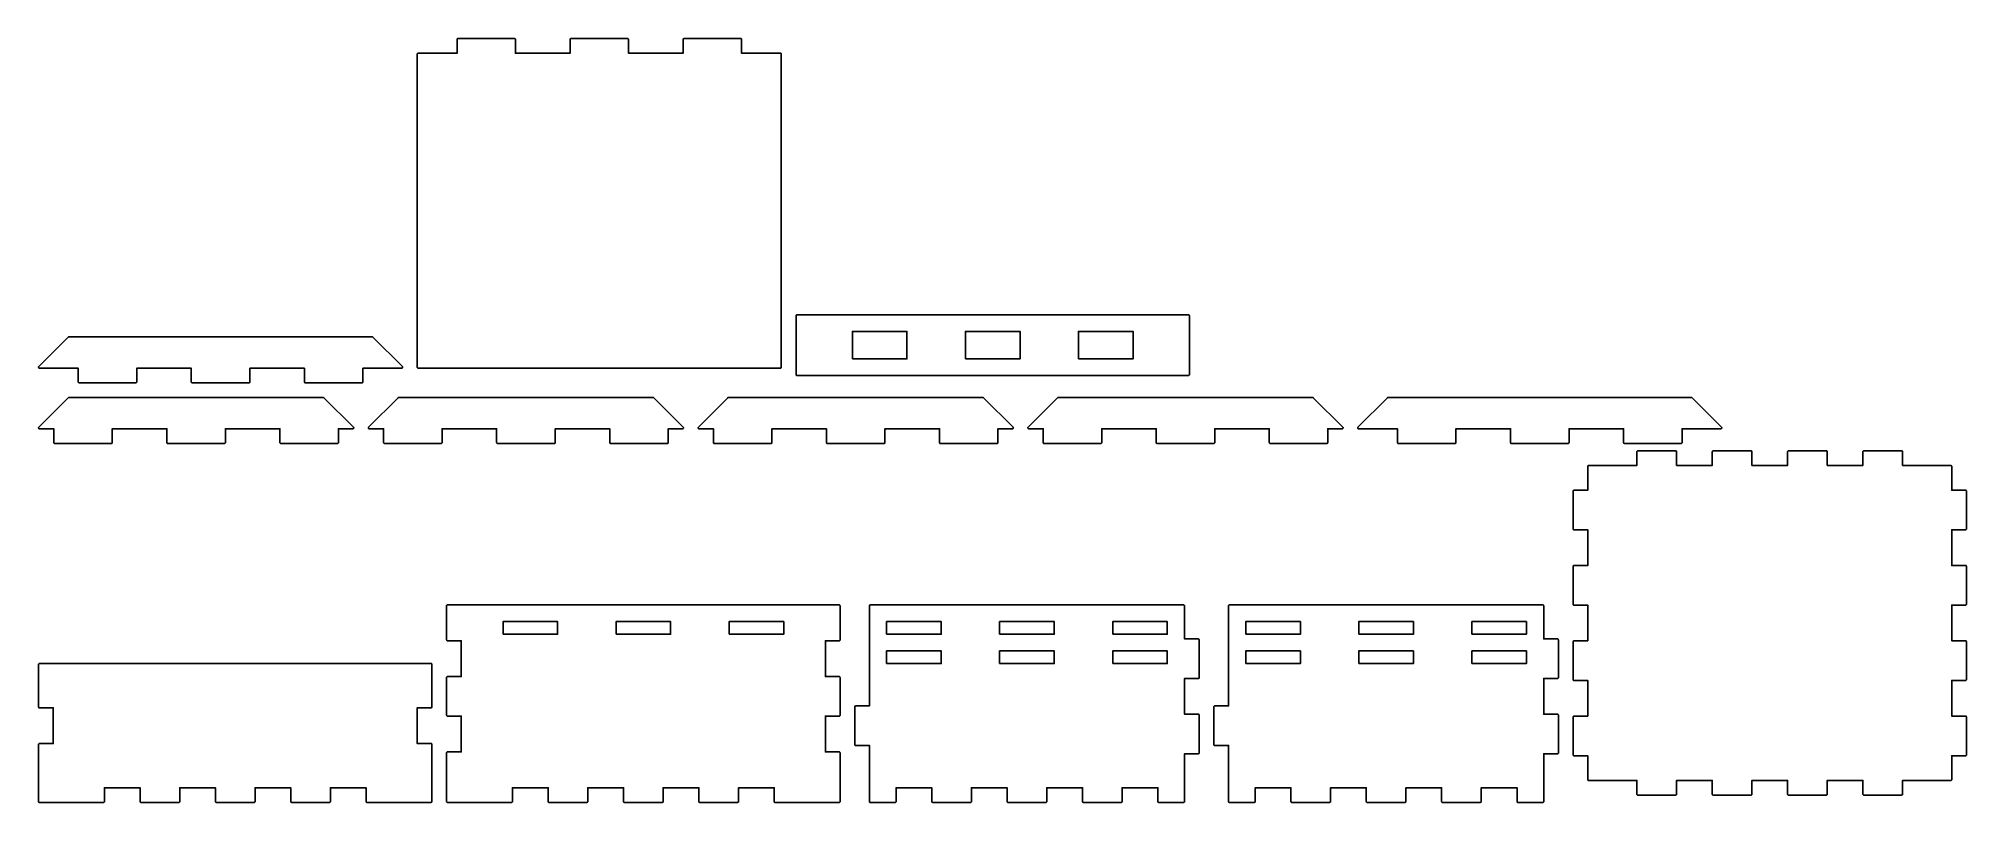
# Model space of a CAD drawing. Header units: millimetres. Extents: x 0 to 394, y -2 to 155.
import ezdxf

# ---------------------------------------------------------------- set-up
doc = ezdxf.new("R2010")
doc.units = ezdxf.units.MM

msp = doc.modelspace()

# ---------------------------------------------------------------- linework, layer by layer
at = {"color": 250}
for points in [[(151.65, 87.31), (151.67, 87.31), (151.7, 87.33), (151.74, 87.35), (151.75, 87.37), (151.77, 87.39), (151.78, 87.42), (151.8, 87.46), (151.8, 151.53), (151.79, 151.55), (151.79, 151.57), (151.77, 151.6), (151.75, 151.64), (151.73, 151.65), (151.71, 151.67), (151.68, 151.68), (151.64, 151.7), (143.68, 151.7), (143.68, 154.53), (143.67, 154.55), (143.67, 154.57), (143.65, 154.6), (143.63, 154.64), (143.61, 154.65), (143.59, 154.67), (143.56, 154.68), (143.52, 154.7), (131.9, 154.7), (131.88, 154.69), (131.86, 154.69), (131.83, 154.67), (131.79, 154.65), (131.78, 154.63), (131.76, 154.61), (131.75, 154.58), (131.73, 154.54), (131.73, 151.7), (120.58, 151.7), (120.58, 154.53), (120.57, 154.55), (120.57, 154.57), (120.55, 154.6), (120.53, 154.64), (120.51, 154.65), (120.49, 154.67), (120.46, 154.68), (120.42, 154.7), (108.79, 154.7), (108.77, 154.69), (108.75, 154.69), (108.72, 154.67), (108.68, 154.65), (108.67, 154.63), (108.65, 154.61), (108.64, 154.58), (108.62, 154.54), (108.62, 151.7), (97.47, 151.7), (97.47, 154.53), (97.46, 154.55), (97.46, 154.57), (97.44, 154.6), (97.42, 154.64), (97.4, 154.65), (97.38, 154.67), (97.35, 154.68), (97.31, 154.7), (85.69, 154.7), (85.67, 154.69), (85.65, 154.69), (85.62, 154.67), (85.58, 154.65), (85.57, 154.63), (85.55, 154.61), (85.54, 154.58), (85.52, 154.54), (85.52, 151.7), (77.57, 151.7), (77.55, 151.69), (77.53, 151.69), (77.5, 151.67), (77.46, 151.65), (77.45, 151.63), (77.43, 151.61), (77.42, 151.58), (77.4, 151.54), (77.4, 87.47), (77.41, 87.45), (77.41, 87.43), (77.43, 87.4), (77.45, 87.36), (77.47, 87.35), (77.49, 87.33), (77.52, 87.32), (77.56, 87.3), (151.63, 87.3), (151.65, 87.31)], [(235.05, 85.81), (235.07, 85.81), (235.1, 85.83), (235.14, 85.85), (235.15, 85.87), (235.17, 85.89), (235.18, 85.92), (235.2, 85.96), (235.2, 98.03), (235.19, 98.05), (235.19, 98.07), (235.17, 98.1), (235.15, 98.14), (235.13, 98.15), (235.11, 98.17), (235.08, 98.18), (235.04, 98.2), (154.97, 98.2), (154.95, 98.19), (154.93, 98.19), (154.9, 98.17), (154.86, 98.15), (154.85, 98.13), (154.83, 98.11), (154.82, 98.08), (154.8, 98.04), (154.8, 85.97), (154.81, 85.95), (154.81, 85.93), (154.83, 85.9), (154.85, 85.86), (154.87, 85.85), (154.89, 85.83), (154.92, 85.82), (154.96, 85.8), (235.03, 85.8), (235.05, 85.81)], [(166.32, 89.2), (166.32, 94.8), (177.47, 94.8), (177.47, 89.2), (166.32, 89.2)], [(189.42, 89.2), (189.42, 94.8), (200.58, 94.8), (200.58, 89.2), (189.42, 89.2)], [(212.53, 89.2), (212.53, 94.8), (223.68, 94.8), (223.68, 89.2), (212.53, 89.2)], [(19.92, 84.31), (19.94, 84.31), (19.97, 84.33), (20.01, 84.35), (20.02, 84.37), (20.04, 84.39), (20.05, 84.42), (20.07, 84.46), (20.07, 87.3), (31.22, 87.3), (31.22, 84.47), (31.23, 84.45), (31.23, 84.43), (31.25, 84.4), (31.27, 84.36), (31.29, 84.35), (31.31, 84.33), (31.34, 84.32), (31.38, 84.3), (43.01, 84.3), (43.03, 84.31), (43.05, 84.31), (43.08, 84.33), (43.12, 84.35), (43.13, 84.37), (43.15, 84.39), (43.16, 84.42), (43.18, 84.46), (43.18, 87.3), (54.33, 87.3), (54.33, 84.47), (54.34, 84.45), (54.34, 84.43), (54.36, 84.4), (54.38, 84.36), (54.4, 84.35), (54.42, 84.33), (54.45, 84.32), (54.49, 84.3), (66.11, 84.3), (66.13, 84.31), (66.15, 84.31), (66.18, 84.33), (66.22, 84.35), (66.23, 84.37), (66.25, 84.39), (66.26, 84.42), (66.28, 84.46), (66.28, 87.3), (74.23, 87.3), (74.25, 87.31), (74.27, 87.31), (74.3, 87.33), (74.34, 87.35), (74.35, 87.37), (74.37, 87.39), (74.38, 87.42), (74.4, 87.46), (74.4, 87.54), (74.39, 87.56), (74.38, 87.59), (74.37, 87.61), (68.32, 93.66), (68.26, 93.69), (68.23, 93.7), (6.17, 93.7), (6.15, 93.69), (6.13, 93.69), (6.1, 93.67), (6.06, 93.65), (6.06, 93.64), (0.04, 87.62), (0.01, 87.56), (0, 87.53), (0, 87.48), (0.01, 87.46), (0.01, 87.43), (0.02, 87.41), (0.04, 87.39), (0.05, 87.37), (0.09, 87.33), (0.13, 87.31), (0.16, 87.3), (8.12, 87.3), (8.12, 84.47), (8.13, 84.45), (8.13, 84.43), (8.15, 84.4), (8.17, 84.36), (8.19, 84.35), (8.21, 84.33), (8.24, 84.32), (8.28, 84.3), (19.9, 84.3), (19.92, 84.31)], [(14.92, 71.91), (14.94, 71.91), (14.97, 71.93), (15.01, 71.95), (15.02, 71.97), (15.04, 71.99), (15.05, 72.02), (15.07, 72.06), (15.07, 74.9), (26.22, 74.9), (26.22, 72.07), (26.23, 72.05), (26.23, 72.03), (26.25, 72), (26.27, 71.96), (26.29, 71.95), (26.31, 71.93), (26.34, 71.92), (26.38, 71.9), (38.01, 71.9), (38.03, 71.91), (38.05, 71.91), (38.08, 71.93), (38.12, 71.95), (38.13, 71.97), (38.15, 71.99), (38.16, 72.02), (38.18, 72.06), (38.18, 74.9), (49.33, 74.9), (49.33, 72.07), (49.34, 72.05), (49.34, 72.03), (49.36, 72), (49.38, 71.96), (49.4, 71.95), (49.42, 71.93), (49.45, 71.92), (49.49, 71.9), (61.11, 71.9), (61.13, 71.91), (61.15, 71.91), (61.18, 71.93), (61.22, 71.95), (61.23, 71.97), (61.25, 71.99), (61.26, 72.02), (61.28, 72.06), (61.28, 74.9), (64.23, 74.9), (64.25, 74.91), (64.27, 74.91), (64.3, 74.93), (64.34, 74.95), (64.35, 74.97), (64.37, 74.99), (64.38, 75.02), (64.4, 75.06), (64.4, 75.14), (64.39, 75.16), (64.38, 75.19), (64.37, 75.21), (58.32, 81.26), (58.26, 81.29), (58.23, 81.3), (6.17, 81.3), (6.15, 81.29), (6.13, 81.29), (6.1, 81.27), (6.06, 81.25), (6.06, 81.24), (0.04, 75.22), (0.01, 75.16), (0, 75.13), (0, 75.08), (0.01, 75.06), (0.01, 75.03), (0.02, 75.01), (0.04, 74.99), (0.05, 74.97), (0.09, 74.93), (0.13, 74.91), (0.16, 74.9), (3.12, 74.9), (3.12, 72.07), (3.13, 72.05), (3.13, 72.03), (3.15, 72), (3.17, 71.96), (3.19, 71.95), (3.21, 71.93), (3.24, 71.92), (3.28, 71.9), (14.9, 71.9), (14.92, 71.91)], [(82.32, 71.91), (82.34, 71.91), (82.37, 71.93), (82.41, 71.95), (82.42, 71.97), (82.44, 71.99), (82.45, 72.02), (82.47, 72.06), (82.47, 74.9), (93.62, 74.9), (93.62, 72.07), (93.63, 72.05), (93.63, 72.03), (93.65, 72), (93.67, 71.96), (93.69, 71.95), (93.71, 71.93), (93.74, 71.92), (93.78, 71.9), (105.41, 71.9), (105.43, 71.91), (105.45, 71.91), (105.48, 71.93), (105.52, 71.95), (105.53, 71.97), (105.55, 71.99), (105.56, 72.02), (105.58, 72.06), (105.58, 74.9), (116.73, 74.9), (116.73, 72.07), (116.74, 72.05), (116.74, 72.03), (116.76, 72), (116.78, 71.96), (116.8, 71.95), (116.82, 71.93), (116.85, 71.92), (116.89, 71.9), (128.51, 71.9), (128.53, 71.91), (128.55, 71.91), (128.58, 71.93), (128.62, 71.95), (128.63, 71.97), (128.65, 71.99), (128.66, 72.02), (128.68, 72.06), (128.68, 74.9), (131.63, 74.9), (131.65, 74.91), (131.67, 74.91), (131.7, 74.93), (131.74, 74.95), (131.75, 74.97), (131.77, 74.99), (131.78, 75.02), (131.8, 75.06), (131.8, 75.14), (131.79, 75.16), (131.78, 75.19), (131.77, 75.21), (125.72, 81.26), (125.66, 81.29), (125.63, 81.3), (73.57, 81.3), (73.55, 81.29), (73.53, 81.29), (73.5, 81.27), (73.46, 81.25), (73.46, 81.24), (67.44, 75.22), (67.41, 75.16), (67.4, 75.13), (67.4, 75.08), (67.41, 75.06), (67.41, 75.03), (67.42, 75.01), (67.44, 74.99), (67.45, 74.97), (67.49, 74.93), (67.53, 74.91), (67.56, 74.9), (70.52, 74.9), (70.52, 72.07), (70.53, 72.05), (70.53, 72.03), (70.55, 72), (70.57, 71.96), (70.59, 71.95), (70.61, 71.93), (70.64, 71.92), (70.68, 71.9), (82.3, 71.9), (82.32, 71.91)], [(149.72, 71.91), (149.74, 71.91), (149.77, 71.93), (149.81, 71.95), (149.82, 71.97), (149.84, 71.99), (149.85, 72.02), (149.87, 72.06), (149.87, 74.9), (161.02, 74.9), (161.02, 72.07), (161.03, 72.05), (161.03, 72.03), (161.05, 72), (161.07, 71.96), (161.09, 71.95), (161.11, 71.93), (161.14, 71.92), (161.18, 71.9), (172.81, 71.9), (172.83, 71.91), (172.85, 71.91), (172.88, 71.93), (172.92, 71.95), (172.93, 71.97), (172.95, 71.99), (172.96, 72.02), (172.98, 72.06), (172.98, 74.9), (184.13, 74.9), (184.13, 72.07), (184.14, 72.05), (184.14, 72.03), (184.16, 72), (184.18, 71.96), (184.2, 71.95), (184.22, 71.93), (184.25, 71.92), (184.29, 71.9), (195.91, 71.9), (195.93, 71.91), (195.95, 71.91), (195.98, 71.93), (196.02, 71.95), (196.03, 71.97), (196.05, 71.99), (196.06, 72.02), (196.08, 72.06), (196.08, 74.9), (199.03, 74.9), (199.05, 74.91), (199.07, 74.91), (199.1, 74.93), (199.14, 74.95), (199.15, 74.97), (199.17, 74.99), (199.18, 75.02), (199.2, 75.06), (199.2, 75.14), (199.19, 75.16), (199.18, 75.19), (199.17, 75.21), (193.12, 81.26), (193.06, 81.29), (193.03, 81.3), (140.97, 81.3), (140.95, 81.29), (140.93, 81.29), (140.9, 81.27), (140.86, 81.25), (140.86, 81.24), (134.84, 75.22), (134.81, 75.16), (134.8, 75.13), (134.8, 75.08), (134.81, 75.06), (134.81, 75.03), (134.82, 75.01), (134.84, 74.99), (134.85, 74.97), (134.89, 74.93), (134.93, 74.91), (134.96, 74.9), (137.92, 74.9), (137.92, 72.07), (137.93, 72.05), (137.93, 72.03), (137.95, 72), (137.97, 71.96), (137.99, 71.95), (138.01, 71.93), (138.04, 71.92), (138.08, 71.9), (149.7, 71.9), (149.72, 71.91)], [(217.12, 71.91), (217.14, 71.91), (217.17, 71.93), (217.21, 71.95), (217.22, 71.97), (217.24, 71.99), (217.25, 72.02), (217.27, 72.06), (217.27, 74.9), (228.42, 74.9), (228.42, 72.07), (228.43, 72.05), (228.43, 72.03), (228.45, 72), (228.47, 71.96), (228.49, 71.95), (228.51, 71.93), (228.54, 71.92), (228.58, 71.9), (240.21, 71.9), (240.23, 71.91), (240.25, 71.91), (240.28, 71.93), (240.32, 71.95), (240.33, 71.97), (240.35, 71.99), (240.36, 72.02), (240.38, 72.06), (240.38, 74.9), (251.53, 74.9), (251.53, 72.07), (251.54, 72.05), (251.54, 72.03), (251.56, 72), (251.58, 71.96), (251.6, 71.95), (251.62, 71.93), (251.65, 71.92), (251.69, 71.9), (263.31, 71.9), (263.33, 71.91), (263.35, 71.91), (263.38, 71.93), (263.42, 71.95), (263.43, 71.97), (263.45, 71.99), (263.46, 72.02), (263.48, 72.06), (263.48, 74.9), (266.43, 74.9), (266.45, 74.91), (266.47, 74.91), (266.5, 74.93), (266.54, 74.95), (266.55, 74.97), (266.57, 74.99), (266.58, 75.02), (266.6, 75.06), (266.6, 75.14), (266.59, 75.16), (266.58, 75.19), (266.57, 75.21), (260.52, 81.26), (260.46, 81.29), (260.43, 81.3), (208.37, 81.3), (208.35, 81.29), (208.33, 81.29), (208.3, 81.27), (208.26, 81.25), (208.26, 81.24), (202.24, 75.22), (202.21, 75.16), (202.2, 75.13), (202.2, 75.08), (202.21, 75.06), (202.21, 75.03), (202.22, 75.01), (202.24, 74.99), (202.25, 74.97), (202.29, 74.93), (202.33, 74.91), (202.36, 74.9), (205.32, 74.9), (205.32, 72.07), (205.33, 72.05), (205.33, 72.03), (205.35, 72), (205.37, 71.96), (205.39, 71.95), (205.41, 71.93), (205.44, 71.92), (205.48, 71.9), (217.1, 71.9), (217.12, 71.91)], [(289.52, 71.91), (289.54, 71.91), (289.57, 71.93), (289.61, 71.95), (289.62, 71.97), (289.64, 71.99), (289.65, 72.02), (289.67, 72.06), (289.67, 74.9), (300.82, 74.9), (300.82, 72.07), (300.83, 72.05), (300.83, 72.03), (300.85, 72), (300.87, 71.96), (300.89, 71.95), (300.91, 71.93), (300.94, 71.92), (300.98, 71.9), (312.61, 71.9), (312.63, 71.91), (312.65, 71.91), (312.68, 71.93), (312.72, 71.95), (312.73, 71.97), (312.75, 71.99), (312.76, 72.02), (312.78, 72.06), (312.78, 74.9), (323.93, 74.9), (323.93, 72.07), (323.94, 72.05), (323.94, 72.03), (323.96, 72), (323.98, 71.96), (324, 71.95), (324.02, 71.93), (324.05, 71.92), (324.09, 71.9), (335.71, 71.9), (335.73, 71.91), (335.75, 71.91), (335.78, 71.93), (335.82, 71.95), (335.83, 71.97), (335.85, 71.99), (335.86, 72.02), (335.88, 72.06), (335.88, 74.9), (343.83, 74.9), (343.85, 74.91), (343.87, 74.91), (343.9, 74.93), (343.94, 74.95), (343.95, 74.97), (343.97, 74.99), (343.98, 75.02), (344, 75.06), (344, 75.14), (343.99, 75.16), (343.98, 75.19), (343.97, 75.21), (337.92, 81.26), (337.86, 81.29), (337.83, 81.3), (275.77, 81.3), (275.75, 81.29), (275.73, 81.29), (275.7, 81.27), (275.66, 81.25), (275.66, 81.24), (269.64, 75.22), (269.61, 75.16), (269.6, 75.13), (269.6, 75.08), (269.61, 75.06), (269.61, 75.03), (269.62, 75.01), (269.64, 74.99), (269.65, 74.97), (269.69, 74.93), (269.73, 74.91), (269.76, 74.9), (277.72, 74.9), (277.72, 72.07), (277.73, 72.05), (277.73, 72.03), (277.75, 72), (277.77, 71.96), (277.79, 71.95), (277.81, 71.93), (277.84, 71.92), (277.88, 71.9), (289.5, 71.9), (289.52, 71.91)], [(334.6, 0.01), (334.62, 0.01), (334.65, 0.03), (334.69, 0.05), (334.7, 0.07), (334.72, 0.09), (334.73, 0.12), (334.75, 0.16), (334.75, 3), (342.05, 3), (342.05, 0.17), (342.06, 0.15), (342.06, 0.13), (342.08, 0.1), (342.1, 0.06), (342.12, 0.05), (342.14, 0.03), (342.17, 0.02), (342.21, 0), (349.98, 0), (350, 0.01), (350.02, 0.01), (350.05, 0.03), (350.09, 0.05), (350.1, 0.07), (350.12, 0.09), (350.13, 0.12), (350.15, 0.16), (350.15, 3), (357.45, 3), (357.45, 0.17), (357.46, 0.15), (357.46, 0.13), (357.48, 0.1), (357.5, 0.06), (357.52, 0.05), (357.54, 0.03), (357.57, 0.02), (357.61, 0), (365.38, 0), (365.4, 0.01), (365.42, 0.01), (365.45, 0.03), (365.49, 0.05), (365.5, 0.07), (365.52, 0.09), (365.53, 0.12), (365.55, 0.16), (365.55, 3), (372.85, 3), (372.85, 0.17), (372.86, 0.15), (372.86, 0.13), (372.88, 0.1), (372.9, 0.06), (372.92, 0.05), (372.94, 0.03), (372.97, 0.02), (373.01, 0), (380.78, 0), (380.8, 0.01), (380.82, 0.01), (380.85, 0.03), (380.89, 0.05), (380.9, 0.07), (380.92, 0.09), (380.93, 0.12), (380.95, 0.16), (380.95, 3), (390.83, 3), (390.85, 3.01), (390.87, 3.01), (390.9, 3.03), (390.94, 3.05), (390.95, 3.07), (390.97, 3.09), (390.98, 3.12), (391, 3.16), (391, 8.05), (393.83, 8.05), (393.85, 8.06), (393.87, 8.06), (393.9, 8.08), (393.94, 8.1), (393.95, 8.12), (393.97, 8.14), (393.98, 8.17), (394, 8.21), (394, 15.98), (393.99, 16), (393.99, 16.02), (393.97, 16.05), (393.95, 16.09), (393.93, 16.1), (393.91, 16.12), (393.88, 16.13), (393.84, 16.15), (391, 16.15), (391, 23.45), (393.83, 23.45), (393.85, 23.46), (393.87, 23.46), (393.9, 23.48), (393.94, 23.5), (393.95, 23.52), (393.97, 23.54), (393.98, 23.57), (394, 23.61), (394, 31.38), (393.99, 31.4), (393.99, 31.42), (393.97, 31.45), (393.95, 31.49), (393.93, 31.5), (393.91, 31.52), (393.88, 31.53), (393.84, 31.55), (391, 31.55), (391, 38.85), (393.83, 38.85), (393.85, 38.86), (393.87, 38.86), (393.9, 38.88), (393.94, 38.9), (393.95, 38.92), (393.97, 38.94), (393.98, 38.97), (394, 39.01), (394, 46.78), (393.99, 46.8), (393.99, 46.82), (393.97, 46.85), (393.95, 46.89), (393.93, 46.9), (393.91, 46.92), (393.88, 46.93), (393.84, 46.95), (391, 46.95), (391, 54.25), (393.83, 54.25), (393.85, 54.26), (393.87, 54.26), (393.9, 54.28), (393.94, 54.3), (393.95, 54.32), (393.97, 54.34), (393.98, 54.37), (394, 54.41), (394, 62.18), (393.99, 62.2), (393.99, 62.22), (393.97, 62.25), (393.95, 62.29), (393.93, 62.3), (393.91, 62.32), (393.88, 62.33), (393.84, 62.35), (391, 62.35), (391, 67.23), (390.99, 67.25), (390.99, 67.27), (390.97, 67.3), (390.95, 67.34), (390.93, 67.35), (390.91, 67.37), (390.88, 67.38), (390.84, 67.4), (380.95, 67.4), (380.95, 70.23), (380.94, 70.25), (380.94, 70.27), (380.92, 70.3), (380.9, 70.34), (380.88, 70.35), (380.86, 70.37), (380.83, 70.38), (380.79, 70.4), (373.02, 70.4), (373, 70.39), (372.98, 70.39), (372.95, 70.37), (372.91, 70.35), (372.9, 70.33), (372.88, 70.31), (372.87, 70.28), (372.85, 70.24), (372.85, 67.4), (365.55, 67.4), (365.55, 70.23), (365.54, 70.25), (365.54, 70.27), (365.52, 70.3), (365.5, 70.34), (365.48, 70.35), (365.46, 70.37), (365.43, 70.38), (365.39, 70.4), (357.62, 70.4), (357.6, 70.39), (357.58, 70.39), (357.55, 70.37), (357.51, 70.35), (357.5, 70.33), (357.48, 70.31), (357.47, 70.28), (357.45, 70.24), (357.45, 67.4), (350.15, 67.4), (350.15, 70.23), (350.14, 70.25), (350.14, 70.27), (350.12, 70.3), (350.1, 70.34), (350.08, 70.35), (350.06, 70.37), (350.03, 70.38), (349.99, 70.4), (342.22, 70.4), (342.2, 70.39), (342.18, 70.39), (342.15, 70.37), (342.11, 70.35), (342.1, 70.33), (342.08, 70.31), (342.07, 70.28), (342.05, 70.24), (342.05, 67.4), (334.75, 67.4), (334.75, 70.23), (334.74, 70.25), (334.74, 70.27), (334.72, 70.3), (334.7, 70.34), (334.68, 70.35), (334.66, 70.37), (334.63, 70.38), (334.59, 70.4), (326.82, 70.4), (326.8, 70.39), (326.78, 70.39), (326.75, 70.37), (326.71, 70.35), (326.7, 70.33), (326.68, 70.31), (326.67, 70.28), (326.65, 70.24), (326.65, 67.4), (316.77, 67.4), (316.75, 67.39), (316.73, 67.39), (316.7, 67.37), (316.66, 67.35), (316.65, 67.33), (316.63, 67.31), (316.62, 67.28), (316.6, 67.24), (316.6, 62.35), (313.77, 62.35), (313.75, 62.34), (313.73, 62.34), (313.7, 62.32), (313.66, 62.3), (313.65, 62.28), (313.63, 62.26), (313.62, 62.23), (313.6, 62.19), (313.6, 54.42), (313.61, 54.4), (313.61, 54.38), (313.63, 54.35), (313.65, 54.31), (313.67, 54.3), (313.69, 54.28), (313.72, 54.27), (313.76, 54.25), (316.6, 54.25), (316.6, 46.95), (313.77, 46.95), (313.75, 46.94), (313.73, 46.94), (313.7, 46.92), (313.66, 46.9), (313.65, 46.88), (313.63, 46.86), (313.62, 46.83), (313.6, 46.79), (313.6, 39.02), (313.61, 39), (313.61, 38.98), (313.63, 38.95), (313.65, 38.91), (313.67, 38.9), (313.69, 38.88), (313.72, 38.87), (313.76, 38.85), (316.6, 38.85), (316.6, 31.55), (313.77, 31.55), (313.75, 31.54), (313.73, 31.54), (313.7, 31.52), (313.66, 31.5), (313.65, 31.48), (313.63, 31.46), (313.62, 31.43), (313.6, 31.39), (313.6, 23.62), (313.61, 23.6), (313.61, 23.58), (313.63, 23.55), (313.65, 23.51), (313.67, 23.5), (313.69, 23.48), (313.72, 23.47), (313.76, 23.45), (316.6, 23.45), (316.6, 16.15), (313.77, 16.15), (313.75, 16.14), (313.73, 16.14), (313.7, 16.12), (313.66, 16.1), (313.65, 16.08), (313.63, 16.06), (313.62, 16.03), (313.6, 15.99), (313.6, 8.22), (313.61, 8.2), (313.61, 8.18), (313.63, 8.15), (313.65, 8.11), (313.67, 8.1), (313.69, 8.08), (313.72, 8.07), (313.76, 8.05), (316.6, 8.05), (316.6, 3.17), (316.61, 3.15), (316.61, 3.13), (316.63, 3.1), (316.65, 3.06), (316.67, 3.05), (316.69, 3.03), (316.72, 3.02), (316.76, 3), (326.65, 3), (326.65, 0.17), (326.66, 0.15), (326.66, 0.13), (326.68, 0.1), (326.7, 0.06), (326.72, 0.05), (326.74, 0.03), (326.77, 0.02), (326.81, 0), (334.58, 0), (334.6, 0.01)], [(96.7, -1.49), (96.72, -1.49), (96.75, -1.47), (96.79, -1.45), (96.8, -1.43), (96.82, -1.41), (96.83, -1.38), (96.85, -1.34), (96.85, 1.5), (104.15, 1.5), (104.15, -1.33), (104.16, -1.35), (104.16, -1.37), (104.18, -1.4), (104.2, -1.44), (104.22, -1.45), (104.24, -1.47), (104.27, -1.48), (104.31, -1.5), (112.08, -1.5), (112.1, -1.49), (112.12, -1.49), (112.15, -1.47), (112.19, -1.45), (112.2, -1.43), (112.22, -1.41), (112.23, -1.38), (112.25, -1.34), (112.25, 1.5), (119.55, 1.5), (119.55, -1.33), (119.56, -1.35), (119.56, -1.37), (119.58, -1.4), (119.6, -1.44), (119.62, -1.45), (119.64, -1.47), (119.67, -1.48), (119.71, -1.5), (127.48, -1.5), (127.5, -1.49), (127.52, -1.49), (127.55, -1.47), (127.59, -1.45), (127.6, -1.43), (127.62, -1.41), (127.63, -1.38), (127.65, -1.34), (127.65, 1.5), (134.95, 1.5), (134.95, -1.33), (134.96, -1.35), (134.96, -1.37), (134.98, -1.4), (135, -1.44), (135.02, -1.45), (135.04, -1.47), (135.07, -1.48), (135.11, -1.5), (142.88, -1.5), (142.9, -1.49), (142.92, -1.49), (142.95, -1.47), (142.99, -1.45), (143, -1.43), (143.02, -1.41), (143.03, -1.38), (143.05, -1.34), (143.05, 1.5), (150.35, 1.5), (150.35, -1.33), (150.36, -1.35), (150.36, -1.37), (150.38, -1.4), (150.4, -1.44), (150.42, -1.45), (150.44, -1.47), (150.47, -1.48), (150.51, -1.5), (163.63, -1.5), (163.65, -1.49), (163.67, -1.49), (163.7, -1.47), (163.74, -1.45), (163.75, -1.43), (163.77, -1.41), (163.78, -1.38), (163.8, -1.34), (163.8, 8.68), (163.79, 8.7), (163.79, 8.72), (163.77, 8.75), (163.75, 8.79), (163.73, 8.8), (163.71, 8.82), (163.68, 8.83), (163.64, 8.85), (160.8, 8.85), (160.8, 16.15), (163.63, 16.15), (163.65, 16.16), (163.67, 16.16), (163.7, 16.18), (163.74, 16.2), (163.75, 16.22), (163.77, 16.24), (163.78, 16.27), (163.8, 16.31), (163.8, 24.08), (163.79, 24.1), (163.79, 24.12), (163.77, 24.15), (163.75, 24.19), (163.73, 24.2), (163.71, 24.22), (163.68, 24.23), (163.64, 24.25), (160.8, 24.25), (160.8, 31.55), (163.63, 31.55), (163.65, 31.56), (163.67, 31.56), (163.7, 31.58), (163.74, 31.6), (163.75, 31.62), (163.77, 31.64), (163.78, 31.67), (163.8, 31.71), (163.8, 38.73), (163.79, 38.75), (163.79, 38.77), (163.77, 38.8), (163.75, 38.84), (163.73, 38.85), (163.71, 38.87), (163.68, 38.88), (163.64, 38.9), (83.57, 38.9), (83.55, 38.89), (83.53, 38.89), (83.5, 38.87), (83.46, 38.85), (83.45, 38.83), (83.43, 38.81), (83.42, 38.78), (83.4, 38.74), (83.4, 31.72), (83.41, 31.7), (83.41, 31.68), (83.43, 31.65), (83.45, 31.61), (83.47, 31.6), (83.49, 31.58), (83.52, 31.57), (83.56, 31.55), (86.4, 31.55), (86.4, 24.25), (83.57, 24.25), (83.55, 24.24), (83.53, 24.24), (83.5, 24.22), (83.46, 24.2), (83.45, 24.18), (83.43, 24.16), (83.42, 24.13), (83.4, 24.09), (83.4, 16.32), (83.41, 16.3), (83.41, 16.28), (83.43, 16.25), (83.45, 16.21), (83.47, 16.2), (83.49, 16.18), (83.52, 16.17), (83.56, 16.15), (86.4, 16.15), (86.4, 8.85), (83.57, 8.85), (83.55, 8.84), (83.53, 8.84), (83.5, 8.82), (83.46, 8.8), (83.45, 8.78), (83.43, 8.76), (83.42, 8.73), (83.4, 8.69), (83.4, -1.33), (83.41, -1.35), (83.41, -1.37), (83.43, -1.4), (83.45, -1.44), (83.47, -1.45), (83.49, -1.47), (83.52, -1.48), (83.56, -1.5), (96.68, -1.5), (96.7, -1.49)], [(94.92, 32.9), (94.92, 35.5), (106.07, 35.5), (106.07, 32.9), (94.92, 32.9)], [(118.02, 32.9), (118.02, 35.5), (129.18, 35.5), (129.18, 32.9), (118.02, 32.9)], [(141.13, 32.9), (141.13, 35.5), (152.28, 35.5), (152.28, 32.9), (141.13, 32.9)], [(175.1, -1.49), (175.12, -1.49), (175.15, -1.47), (175.19, -1.45), (175.2, -1.43), (175.22, -1.41), (175.23, -1.38), (175.25, -1.34), (175.25, 1.5), (182.55, 1.5), (182.55, -1.33), (182.56, -1.35), (182.56, -1.37), (182.58, -1.4), (182.6, -1.44), (182.62, -1.45), (182.64, -1.47), (182.67, -1.48), (182.71, -1.5), (190.48, -1.5), (190.5, -1.49), (190.52, -1.49), (190.55, -1.47), (190.59, -1.45), (190.6, -1.43), (190.62, -1.41), (190.63, -1.38), (190.65, -1.34), (190.65, 1.5), (197.95, 1.5), (197.95, -1.33), (197.96, -1.35), (197.96, -1.37), (197.98, -1.4), (198, -1.44), (198.02, -1.45), (198.04, -1.47), (198.07, -1.48), (198.11, -1.5), (205.88, -1.5), (205.9, -1.49), (205.92, -1.49), (205.95, -1.47), (205.99, -1.45), (206, -1.43), (206.02, -1.41), (206.03, -1.38), (206.05, -1.34), (206.05, 1.5), (213.35, 1.5), (213.35, -1.33), (213.36, -1.35), (213.36, -1.37), (213.38, -1.4), (213.4, -1.44), (213.42, -1.45), (213.44, -1.47), (213.47, -1.48), (213.51, -1.5), (221.28, -1.5), (221.3, -1.49), (221.32, -1.49), (221.35, -1.47), (221.39, -1.45), (221.4, -1.43), (221.42, -1.41), (221.43, -1.38), (221.45, -1.34), (221.45, 1.5), (228.75, 1.5), (228.75, -1.33), (228.76, -1.35), (228.76, -1.37), (228.78, -1.4), (228.8, -1.44), (228.82, -1.45), (228.84, -1.47), (228.87, -1.48), (228.91, -1.5), (234.03, -1.5), (234.05, -1.49), (234.07, -1.49), (234.1, -1.47), (234.14, -1.45), (234.15, -1.43), (234.17, -1.41), (234.18, -1.38), (234.2, -1.34), (234.2, 8.45), (237.03, 8.45), (237.05, 8.46), (237.07, 8.46), (237.1, 8.48), (237.14, 8.5), (237.15, 8.52), (237.17, 8.54), (237.18, 8.57), (237.2, 8.61), (237.2, 16.38), (237.19, 16.4), (237.19, 16.42), (237.17, 16.45), (237.15, 16.49), (237.13, 16.5), (237.11, 16.52), (237.08, 16.53), (237.04, 16.55), (234.2, 16.55), (234.2, 23.85), (237.03, 23.85), (237.05, 23.86), (237.07, 23.86), (237.1, 23.88), (237.14, 23.9), (237.15, 23.92), (237.17, 23.94), (237.18, 23.97), (237.2, 24.01), (237.2, 31.78), (237.19, 31.8), (237.19, 31.82), (237.17, 31.85), (237.15, 31.89), (237.13, 31.9), (237.11, 31.92), (237.08, 31.93), (237.04, 31.95), (234.2, 31.95), (234.2, 38.73), (234.19, 38.75), (234.19, 38.77), (234.17, 38.8), (234.15, 38.84), (234.13, 38.85), (234.11, 38.87), (234.08, 38.88), (234.04, 38.9), (169.97, 38.9), (169.95, 38.89), (169.93, 38.89), (169.9, 38.87), (169.86, 38.85), (169.85, 38.83), (169.83, 38.81), (169.82, 38.78), (169.8, 38.74), (169.8, 18.25), (166.97, 18.25), (166.95, 18.24), (166.93, 18.24), (166.9, 18.22), (166.86, 18.2), (166.85, 18.18), (166.83, 18.16), (166.82, 18.13), (166.8, 18.09), (166.8, 10.32), (166.81, 10.3), (166.81, 10.28), (166.83, 10.25), (166.85, 10.21), (166.87, 10.2), (166.89, 10.18), (166.92, 10.17), (166.96, 10.15), (169.8, 10.15), (169.8, -1.33), (169.81, -1.35), (169.81, -1.37), (169.83, -1.4), (169.85, -1.44), (169.87, -1.45), (169.89, -1.47), (169.92, -1.48), (169.96, -1.5), (175.08, -1.5), (175.1, -1.49)], [(173.32, 32.9), (173.32, 35.5), (184.47, 35.5), (184.47, 32.9), (173.32, 32.9)], [(196.42, 32.9), (196.42, 35.5), (207.58, 35.5), (207.58, 32.9), (196.42, 32.9)], [(219.53, 32.9), (219.53, 35.5), (230.68, 35.5), (230.68, 32.9), (219.53, 32.9)], [(248.5, -1.49), (248.52, -1.49), (248.55, -1.47), (248.59, -1.45), (248.6, -1.43), (248.62, -1.41), (248.63, -1.38), (248.65, -1.34), (248.65, 1.5), (255.95, 1.5), (255.95, -1.33), (255.96, -1.35), (255.96, -1.37), (255.98, -1.4), (256, -1.44), (256.02, -1.45), (256.04, -1.47), (256.07, -1.48), (256.11, -1.5), (263.88, -1.5), (263.9, -1.49), (263.92, -1.49), (263.95, -1.47), (263.99, -1.45), (264, -1.43), (264.02, -1.41), (264.03, -1.38), (264.05, -1.34), (264.05, 1.5), (271.35, 1.5), (271.35, -1.33), (271.36, -1.35), (271.36, -1.37), (271.38, -1.4), (271.4, -1.44), (271.42, -1.45), (271.44, -1.47), (271.47, -1.48), (271.51, -1.5), (279.28, -1.5), (279.3, -1.49), (279.32, -1.49), (279.35, -1.47), (279.39, -1.45), (279.4, -1.43), (279.42, -1.41), (279.43, -1.38), (279.45, -1.34), (279.45, 1.5), (286.75, 1.5), (286.75, -1.33), (286.76, -1.35), (286.76, -1.37), (286.78, -1.4), (286.8, -1.44), (286.82, -1.45), (286.84, -1.47), (286.87, -1.48), (286.91, -1.5), (294.68, -1.5), (294.7, -1.49), (294.72, -1.49), (294.75, -1.47), (294.79, -1.45), (294.8, -1.43), (294.82, -1.41), (294.83, -1.38), (294.85, -1.34), (294.85, 1.5), (302.15, 1.5), (302.15, -1.33), (302.16, -1.35), (302.16, -1.37), (302.18, -1.4), (302.2, -1.44), (302.22, -1.45), (302.24, -1.47), (302.27, -1.48), (302.31, -1.5), (307.43, -1.5), (307.45, -1.49), (307.47, -1.49), (307.5, -1.47), (307.54, -1.45), (307.55, -1.43), (307.57, -1.41), (307.58, -1.38), (307.6, -1.34), (307.6, 8.45), (310.43, 8.45), (310.45, 8.46), (310.47, 8.46), (310.5, 8.48), (310.54, 8.5), (310.55, 8.52), (310.57, 8.54), (310.58, 8.57), (310.6, 8.61), (310.6, 16.38), (310.59, 16.4), (310.59, 16.42), (310.57, 16.45), (310.55, 16.49), (310.53, 16.5), (310.51, 16.52), (310.48, 16.53), (310.44, 16.55), (307.6, 16.55), (307.6, 23.85), (310.43, 23.85), (310.45, 23.86), (310.47, 23.86), (310.5, 23.88), (310.54, 23.9), (310.55, 23.92), (310.57, 23.94), (310.58, 23.97), (310.6, 24.01), (310.6, 31.78), (310.59, 31.8), (310.59, 31.82), (310.57, 31.85), (310.55, 31.89), (310.53, 31.9), (310.51, 31.92), (310.48, 31.93), (310.44, 31.95), (307.6, 31.95), (307.6, 38.73), (307.59, 38.75), (307.59, 38.77), (307.57, 38.8), (307.55, 38.84), (307.53, 38.85), (307.51, 38.87), (307.48, 38.88), (307.44, 38.9), (243.37, 38.9), (243.35, 38.89), (243.33, 38.89), (243.3, 38.87), (243.26, 38.85), (243.25, 38.83), (243.23, 38.81), (243.22, 38.78), (243.2, 38.74), (243.2, 18.25), (240.37, 18.25), (240.35, 18.24), (240.33, 18.24), (240.3, 18.22), (240.26, 18.2), (240.25, 18.18), (240.23, 18.16), (240.22, 18.13), (240.2, 18.09), (240.2, 10.32), (240.21, 10.3), (240.21, 10.28), (240.23, 10.25), (240.25, 10.21), (240.27, 10.2), (240.29, 10.18), (240.32, 10.17), (240.36, 10.15), (243.2, 10.15), (243.2, -1.33), (243.21, -1.35), (243.21, -1.37), (243.23, -1.4), (243.25, -1.44), (243.27, -1.45), (243.29, -1.47), (243.32, -1.48), (243.36, -1.5), (248.48, -1.5), (248.5, -1.49)], [(246.72, 32.9), (246.72, 35.5), (257.87, 35.5), (257.87, 32.9), (246.72, 32.9)], [(269.82, 32.9), (269.82, 35.5), (280.98, 35.5), (280.98, 32.9), (269.82, 32.9)], [(292.93, 32.9), (292.93, 35.5), (304.08, 35.5), (304.08, 32.9), (292.93, 32.9)], [(173.32, 26.9), (173.32, 29.5), (184.47, 29.5), (184.47, 26.9), (173.32, 26.9)], [(196.42, 26.9), (196.42, 29.5), (207.58, 29.5), (207.58, 26.9), (196.42, 26.9)], [(219.53, 26.9), (219.53, 29.5), (230.68, 29.5), (230.68, 26.9), (219.53, 26.9)], [(246.72, 26.9), (246.72, 29.5), (257.87, 29.5), (257.87, 26.9), (246.72, 26.9)], [(269.82, 26.9), (269.82, 29.5), (280.98, 29.5), (280.98, 26.9), (269.82, 26.9)], [(292.93, 26.9), (292.93, 29.5), (304.08, 29.5), (304.08, 26.9), (292.93, 26.9)], [(13.3, -1.49), (13.32, -1.49), (13.35, -1.47), (13.39, -1.45), (13.4, -1.43), (13.42, -1.41), (13.43, -1.38), (13.45, -1.34), (13.45, 1.5), (20.75, 1.5), (20.75, -1.33), (20.76, -1.35), (20.76, -1.37), (20.78, -1.4), (20.8, -1.44), (20.82, -1.45), (20.84, -1.47), (20.87, -1.48), (20.91, -1.5), (28.68, -1.5), (28.7, -1.49), (28.72, -1.49), (28.75, -1.47), (28.79, -1.45), (28.8, -1.43), (28.82, -1.41), (28.83, -1.38), (28.85, -1.34), (28.85, 1.5), (36.15, 1.5), (36.15, -1.33), (36.16, -1.35), (36.16, -1.37), (36.18, -1.4), (36.2, -1.44), (36.22, -1.45), (36.24, -1.47), (36.27, -1.48), (36.31, -1.5), (44.08, -1.5), (44.1, -1.49), (44.12, -1.49), (44.15, -1.47), (44.19, -1.45), (44.2, -1.43), (44.22, -1.41), (44.23, -1.38), (44.25, -1.34), (44.25, 1.5), (51.55, 1.5), (51.55, -1.33), (51.56, -1.35), (51.56, -1.37), (51.58, -1.4), (51.6, -1.44), (51.62, -1.45), (51.64, -1.47), (51.67, -1.48), (51.71, -1.5), (59.48, -1.5), (59.5, -1.49), (59.52, -1.49), (59.55, -1.47), (59.59, -1.45), (59.6, -1.43), (59.62, -1.41), (59.63, -1.38), (59.65, -1.34), (59.65, 1.5), (66.95, 1.5), (66.95, -1.33), (66.96, -1.35), (66.96, -1.37), (66.98, -1.4), (67, -1.44), (67.02, -1.45), (67.04, -1.47), (67.07, -1.48), (67.11, -1.5), (80.23, -1.5), (80.25, -1.49), (80.27, -1.49), (80.3, -1.47), (80.34, -1.45), (80.35, -1.43), (80.37, -1.41), (80.38, -1.38), (80.4, -1.34), (80.4, 10.38), (80.39, 10.4), (80.39, 10.42), (80.37, 10.45), (80.35, 10.49), (80.33, 10.5), (80.31, 10.52), (80.28, 10.53), (80.24, 10.55), (77.4, 10.55), (77.4, 17.85), (80.23, 17.85), (80.25, 17.86), (80.27, 17.86), (80.3, 17.88), (80.34, 17.9), (80.35, 17.92), (80.37, 17.94), (80.38, 17.97), (80.4, 18.01), (80.4, 26.73), (80.39, 26.75), (80.39, 26.77), (80.37, 26.8), (80.35, 26.84), (80.33, 26.85), (80.31, 26.87), (80.28, 26.88), (80.24, 26.9), (0.17, 26.9), (0.15, 26.89), (0.13, 26.89), (0.1, 26.87), (0.06, 26.85), (0.05, 26.83), (0.03, 26.81), (0.02, 26.78), (0, 26.74), (0, 18.02), (0.01, 18), (0.01, 17.98), (0.03, 17.95), (0.05, 17.91), (0.07, 17.9), (0.09, 17.88), (0.12, 17.87), (0.16, 17.85), (3, 17.85), (3, 10.55), (0.17, 10.55), (0.15, 10.54), (0.13, 10.54), (0.1, 10.52), (0.06, 10.5), (0.05, 10.48), (0.03, 10.46), (0.02, 10.43), (0, 10.39), (0, -1.33), (0.01, -1.35), (0.01, -1.37), (0.03, -1.4), (0.05, -1.44), (0.07, -1.45), (0.09, -1.47), (0.12, -1.48), (0.16, -1.5), (13.28, -1.5), (13.3, -1.49)]]:
    msp.add_lwpolyline(points, close=True, dxfattribs=at)

doc.saveas('drawing.dxf')
